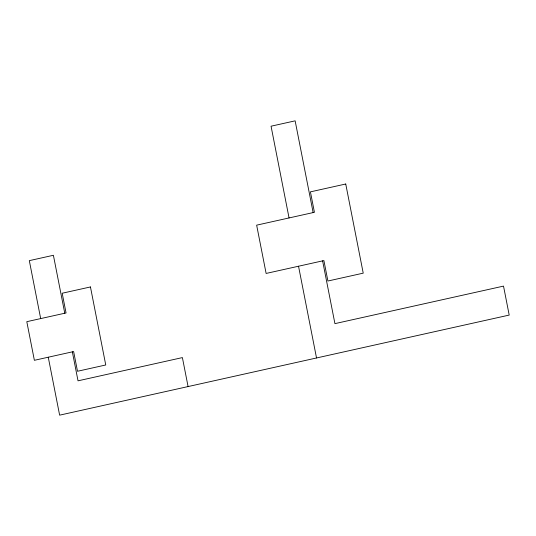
<?xml version="1.0" encoding="UTF-8"?>
<svg xmlns="http://www.w3.org/2000/svg" width="536" height="536" viewBox="0 0 536 536"><rect width="100%" height="100%" fill="white"/><g stroke="black" fill="none" stroke-linecap="round" stroke-linejoin="round"><path stroke-width="0.8" d="M313.138 212.584L295.142 120.841L271.055 126.201L289.058 217.944M322.612 260.871L334.926 323.637L503.518 286.11L509.2 315.081L59.63 415.159L48.26 357.217M298.532 266.231L316.528 357.974M188.082 386.563L182.394 357.592L78.028 380.828L72.347 351.857M64.769 313.225L53.399 255.283L29.319 260.643L40.682 318.592M345.74 184.002L310.418 191.861L314.424 212.296L256.65 225.16L266.124 273.44L323.898 260.583L327.905 281.018L363.227 273.152L345.74 184.002M90.45 286.948L62.189 293.239L66.055 312.944L26.8 321.68L34.378 360.306L73.633 351.569L77.499 371.267L105.753 364.976L90.45 286.948"/></g></svg>
